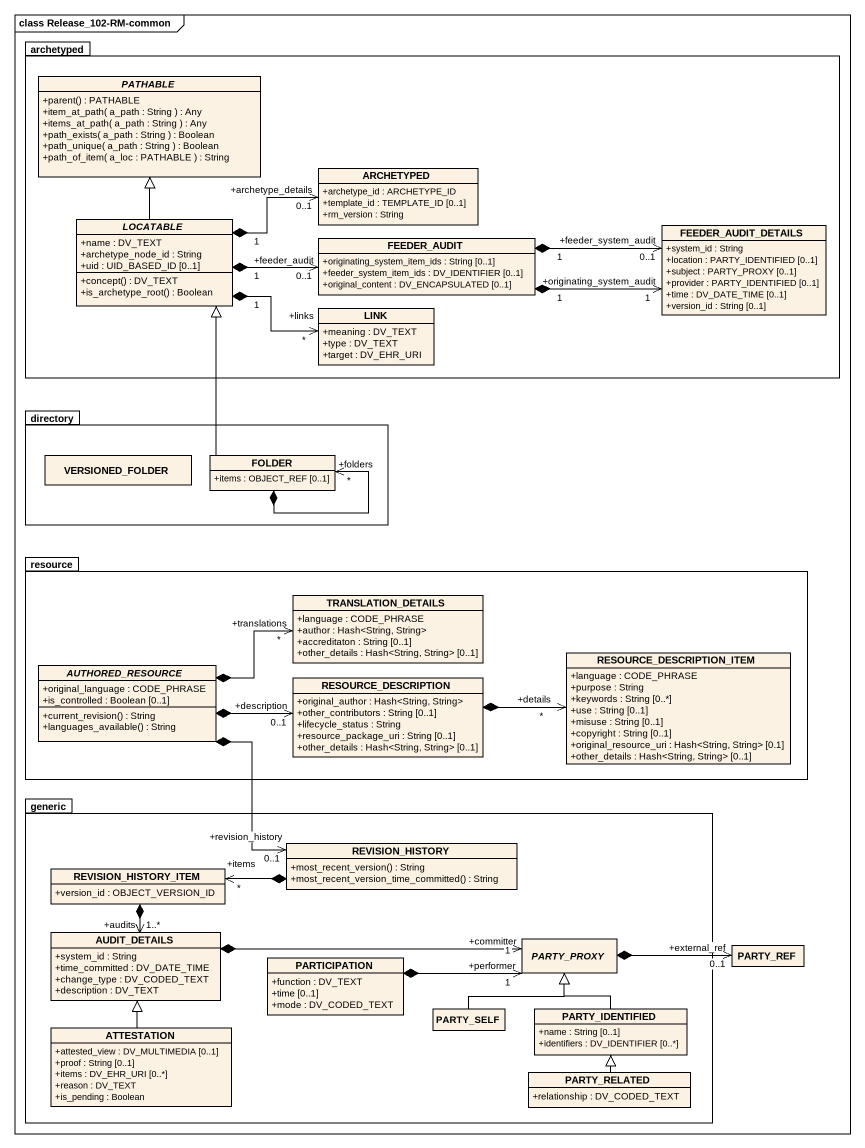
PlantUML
@startuml
mainframe class Release_102-RM-common
hide circle
hide empty members
skinparam classAttributeIconSize 0
package archetyped {
  abstract class PATHABLE {
    +parent() : PATHABLE
    +item_at_path( a_path : String ) : Any
    +items_at_path( a_path : String ) : Any
    +path_exists( a_path : String ) : Boolean
    +path_unique( a_path : String ) : Boolean
    +path_of_item( a_loc : PATHABLE ) : String
  }
  class ARCHETYPED {
    +archetype_id : ARCHETYPE_ID
    +template_id : TEMPLATE_ID [0..1]
    +rm_version : String
  }
  abstract class LOCATABLE {
    +name : DV_TEXT
    +archetype_node_id : String
    +uid : UID_BASED_ID [0..1]
    +concept() : DV_TEXT
    +is_archetype_root() : Boolean
  }
  class FEEDER_AUDIT {
    +originating_system_item_ids : String [0..1]
    +feeder_system_item_ids : DV_IDENTIFIER [0..1]
    +original_content : DV_ENCAPSULATED [0..1]
  }
  class FEEDER_AUDIT_DETAILS {
    +system_id : String
    +location : PARTY_IDENTIFIED [0..1]
    +subject : PARTY_PROXY [0..1]
    +provider : PARTY_IDENTIFIED [0..1]
    +time : DV_DATE_TIME [0..1]
    +version_id : String [0..1]
  }
  class LINK {
    +meaning : DV_TEXT
    +type : DV_TEXT
    +target : DV_EHR_URI
  }
}
package directory {
  class VERSIONED_FOLDER
  class "FOLDER" as FOLDER_ {
    +items : OBJECT_REF [0..1]
  }
}
package resource {
  class TRANSLATION_DETAILS {
    +language : CODE_PHRASE
    +author : Hash<String, String>
    +accreditaton : String [0..1]
    +other_details : Hash<String, String> [0..1]
  }
  abstract class AUTHORED_RESOURCE {
    +original_language : CODE_PHRASE
    +is_controlled : Boolean [0..1]
    +current_revision() : String
    +languages_available() : String
  }
  class RESOURCE_DESCRIPTION_ITEM {
    +language : CODE_PHRASE
    +purpose : String
    +keywords : String [0..*]
    +use : String [0..1]
    +misuse : String [0..1]
    +copyright : String [0..1]
    +original_resource_uri : Hash<String, String> [0.1]
    +other_details : Hash<String, String> [0..1]
  }
  class RESOURCE_DESCRIPTION {
    +original_author : Hash<String, String>
    +other_contributors : String [0..1]
    +lifecycle_status : String
    +resource_package_uri : String [0..1]
    +other_details : Hash<String, String> [0..1]
  }
}
package generic {
  class REVISION_HISTORY_ITEM {
    +version_id : OBJECT_VERSION_ID
  }
  class REVISION_HISTORY {
    +most_recent_version() : String
    +most_recent_version_time_committed() : String
  }
  class AUDIT_DETAILS {
    +system_id : String
    +time_committed : DV_DATE_TIME
    +change_type : DV_CODED_TEXT
    +description : DV_TEXT
  }
  class PARTICIPATION {
    +function : DV_TEXT
    +time [0..1]
    +mode : DV_CODED_TEXT
  }
  abstract class PARTY_PROXY
  class ATTESTATION {
    +attested_view : DV_MULTIMEDIA [0..1]
    +proof : String [0..1]
    +items : DV_EHR_URI [0..*]
    +reason : DV_TEXT
    +is_pending : Boolean
  }
  class PARTY_SELF
  class PARTY_IDENTIFIED {
    +name : String [0..1]
    +identifiers : DV_IDENTIFIER [0..*]
  }
  class PARTY_RELATED {
    +relationship : DV_CODED_TEXT
  }
}
class PARTY_REF
LOCATABLE -up-|> PATHABLE
LOCATABLE "1" *-right-> "+archetype_details\n0..1" ARCHETYPED
LOCATABLE "1" *-right-> "+feeder_audit\n0..1" FEEDER_AUDIT
LOCATABLE "1" *-right-> "+links\n*" LINK
FEEDER_AUDIT "1" *-right-> "+feeder_system_audit\n0..1" FEEDER_AUDIT_DETAILS
FEEDER_AUDIT "1" *-right-> "+originating_system_audit\n1" FEEDER_AUDIT_DETAILS
FOLDER_ -up-|> LOCATABLE
FOLDER_ *--> "+folders\n*" FOLDER_
AUTHORED_RESOURCE *-right-> "+translations\n*" TRANSLATION_DETAILS
AUTHORED_RESOURCE *-right-> "+description\n0..1" RESOURCE_DESCRIPTION
AUTHORED_RESOURCE *-right-> "+revision_history\n0..1" REVISION_HISTORY
RESOURCE_DESCRIPTION *-right-> "+details\n*" RESOURCE_DESCRIPTION_ITEM
REVISION_HISTORY_ITEM *--> "+audits\n1..*" AUDIT_DETAILS
REVISION_HISTORY *-left-> "+items\n*" REVISION_HISTORY_ITEM
AUDIT_DETAILS *-right-> "+committer\n1" PARTY_PROXY
PARTICIPATION *-right-> "+performer\n1" PARTY_PROXY
PARTY_PROXY *-right-> "+external_ref\n0..1" PARTY_REF
ATTESTATION -up-|> AUDIT_DETAILS
PARTY_SELF -up-|> PARTY_PROXY
PARTY_IDENTIFIED -up-|> PARTY_PROXY
PARTY_RELATED -up-|> PARTY_IDENTIFIED
@enduml
